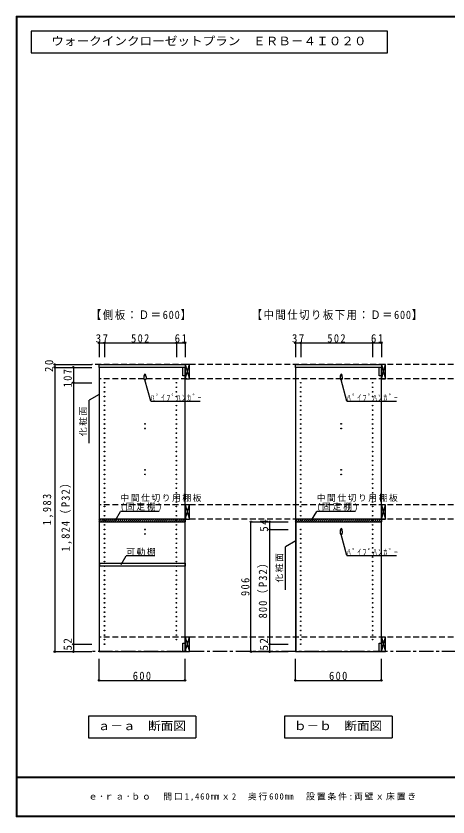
# Model space of a CAD drawing. Units: millimetres at full size, sheet at 1:20. Extents: x -8210 to 8210, y -2932 to 2722.
# Drawn here: x 410 to 3425, y -2864 to 2722 of the extents above; entities that cross this region are included whole.
import ezdxf
from ezdxf.enums import TextEntityAlignment as Align

# ---------------------------------------------------------------- set-up
doc = ezdxf.new("R2010")
doc.units = ezdxf.units.MM
doc.header["$LTSCALE"] = 20
doc.header["$PDMODE"] = 32
doc.header["$PDSIZE"] = 10
doc.linetypes.add('CHAIN1', pattern=[8, 5, -1, 1, -1])
doc.linetypes.add('DASHED2', pattern=[3, 2, -1])
for name, color, linetype in [('0-2_本体', 2, 'Continuous'), ('0-3_固定棚', 2, 'Continuous'), ('0-4_可動棚', 3, 'Continuous'), ('0-5', 4, 'Continuous'), ('0-6_ﾊﾟｲﾌﾟﾊﾝｶﾞｰ', 7, 'Continuous'), ('0-7_桟木・巾木', 2, 'Continuous'), ('0-8_引き出し', 3, 'Continuous'), ('0-A_文字', 7, 'Continuous'), ('0-B_寸法', 7, 'Continuous'), ('0-C_ハッチ', 4, 'Continuous'), ('F-1_枠', 6, 'Continuous'), ('F-A_文字', 7, 'Continuous')]:
    doc.layers.add(name, color=color, linetype=linetype)
doc.styles.add('ＭＳ ゴシック', font='')
doc.styles.get('ＭＳ ゴシック').set_extended_font_data('MS Gothic')

msp = doc.modelspace()

# ---------------------------------------------------------------- linework, layer by layer
at = {"layer": '0-2_本体'}
for p, q in [((990.33, 291.73), (1590.33, 291.73)), ((990.33, 271.73), (990.33, 291.73)), ((1590.33, 291.73), (1590.33, 271.73)), ((2360.33, 291.73), (2960.33, 291.73)), ((2360.33, 271.73), (2360.33, 291.73)), ((2960.33, 291.73), (2960.33, 271.73)), ((1590.33, 271.73), (990.33, 271.73)), ((2960.33, 271.73), (2360.33, 271.73))]:
    msp.add_line(p, q, dxfattribs=at)
at = {"layer": '0-3_固定棚'}
for p, q in [((990.33, -785.27), (1590.33, -785.27)), ((990.33, -785.27), (990.33, -805.27)), ((990.33, -805.27), (1590.33, -805.27)), ((1590.33, -785.27), (1590.33, -805.27)), ((2360.33, -785.27), (2960.33, -785.27)), ((2360.33, -785.27), (2360.33, -805.27)), ((2360.33, -805.27), (2960.33, -805.27)), ((2960.33, -785.27), (2960.33, -805.27))]:
    msp.add_line(p, q, dxfattribs=at)
at = {"layer": '0-4_可動棚', "color": 2}
for p, q in [((995.33, -1094.77), (1590.33, -1094.77)), ((1590.33, -1094.77), (1590.33, -1114.77))]:
    msp.add_line(p, q, dxfattribs=at)
msp.add_lwpolyline([(1590.33, -1114.77), (995.33, -1114.77), (995.33, -1094.77)], dxfattribs=at)
at = {"layer": '0-5', "color": 3}
for p, q in [((1590.33, 271.73), (990.33, 271.73)), ((990.33, 271.73), (990.33, -1711.27)), ((1590.33, -1711.27), (1590.33, 271.73)), ((2960.33, 271.73), (2360.33, 271.73)), ((2360.33, 271.73), (2360.33, -1711.27)), ((2960.33, -1711.27), (2960.33, 271.73)), ((990.33, -1711.27), (1590.33, -1711.27)), ((2360.33, -1711.27), (2960.33, -1711.27))]:
    msp.add_line(p, q, dxfattribs=at)
at = {"layer": '0-5'}
for centre in [(1310.33, 218.23), (1310.33, 186.23), (2680.33, 218.23), (2680.33, 186.23), (1027.33, 164.73), (1027.33, 132.73), (1529.33, 164.73), (1529.33, 132.73), (2397.33, 164.73), (2397.33, 132.73), (2899.33, 164.73), (2899.33, 132.73), (1027.33, 100.73), (1027.33, 68.73), (1529.33, 100.73), (1529.33, 68.73), (2397.33, 100.73), (2397.33, 68.73), (2899.33, 100.73), (2899.33, 68.73), (1027.33, 36.73), (1027.33, 4.73), (1529.33, 36.73), (1529.33, 4.73), (2397.33, 36.73), (2397.33, 4.73), (2899.33, 36.73), (2899.33, 4.73), (1027.33, -27.27), (1529.33, -27.27), (2397.33, -27.27), (2899.33, -27.27), (1027.33, -59.27), (1027.33, -91.27), (1529.33, -59.27), (1529.33, -91.27), (2397.33, -59.27), (2397.33, -91.27), (2899.33, -59.27), (2899.33, -91.27), (1027.33, -123.27), (1027.33, -155.27), (1310.33, -122.77), (1310.33, -154.77), (1529.33, -123.27), (1529.33, -155.27), (2397.33, -123.27), (2397.33, -155.27), (2680.33, -122.77), (2680.33, -154.77), (2899.33, -123.27), (2899.33, -155.27), (1027.33, -187.27), (1027.33, -219.27), (1529.33, -187.27), (1529.33, -219.27), (2397.33, -187.27), (2397.33, -219.27), (2899.33, -187.27), (2899.33, -219.27), (1027.33, -251.27), (1529.33, -251.27), (2397.33, -251.27), (2899.33, -251.27), (1027.33, -283.27), (1027.33, -315.27), (1529.33, -283.27), (1529.33, -315.27), (2397.33, -283.27), (2397.33, -315.27), (2899.33, -283.27), (2899.33, -315.27), (1027.33, -347.27), (1027.33, -379.27), (1529.33, -347.27), (1529.33, -379.27), (2397.33, -347.27), (2397.33, -379.27), (2899.33, -347.27), (2899.33, -379.27), (1027.33, -411.27), (1027.33, -443.27), (1310.33, -442.77), (1529.33, -411.27), (1529.33, -443.27), (2397.33, -411.27), (2397.33, -443.27), (2680.33, -442.77), (2899.33, -411.27), (2899.33, -443.27), (1027.33, -475.27), (1310.33, -474.77), (1529.33, -475.27), (2397.33, -475.27), (2680.33, -474.77), (2899.33, -475.27), (1027.33, -507.27), (1027.33, -539.27), (1529.33, -507.27), (1529.33, -539.27), (2397.33, -507.27), (2397.33, -539.27), (2899.33, -507.27), (2899.33, -539.27), (1027.33, -571.27), (1027.33, -603.27), (1529.33, -571.27), (1529.33, -603.27), (2397.33, -571.27), (2397.33, -603.27), (2899.33, -571.27), (2899.33, -603.27), (1027.33, -635.27), (1027.33, -667.27), (1529.33, -635.27), (1529.33, -667.27), (2397.33, -635.27), (2397.33, -667.27), (2899.33, -635.27), (2899.33, -667.27), (1027.33, -699.27), (1529.33, -699.27), (2397.33, -699.27), (2899.33, -699.27), (1027.33, -731.27), (1027.33, -763.27), (1529.33, -731.27), (1529.33, -763.27), (2397.33, -731.27), (2397.33, -763.27), (2899.33, -731.27), (2899.33, -763.27), (1027.33, -795.27), (1027.33, -827.27), (1529.33, -795.27), (1529.33, -827.27), (2397.33, -795.27), (2899.33, -795.27), (2899.33, -827.27), (1027.33, -859.27), (1027.33, -891.27), (1310.33, -858.77), (1310.33, -890.77), (1529.33, -859.27), (1529.33, -891.27), (2397.33, -859.27), (2397.33, -891.27), (2680.33, -858.77), (2680.33, -890.77), (2899.33, -859.27), (2899.33, -891.27), (1027.33, -923.27), (1529.33, -923.27), (2397.33, -923.27), (2899.33, -923.27), (1027.33, -955.27), (1027.33, -987.27), (1529.33, -955.27), (1529.33, -987.27), (2397.33, -955.27), (2397.33, -987.27), (2899.33, -955.27), (2899.33, -987.27), (1027.33, -1019.27), (1027.33, -1051.27), (1529.33, -1019.27), (1529.33, -1051.27), (2397.33, -1019.27), (2397.33, -1051.27), (2899.33, -1019.27), (2899.33, -1051.27), (1027.33, -1083.27), (1027.33, -1115.27), (1529.33, -1083.27), (1529.33, -1115.27), (2397.33, -1083.27), (2397.33, -1115.27), (2899.33, -1083.27), (2899.33, -1115.27), (1027.33, -1147.27), (1529.33, -1147.27), (2397.33, -1147.27), (2899.33, -1147.27), (1027.33, -1179.27), (1027.33, -1211.27), (1529.33, -1179.27), (1529.33, -1211.27), (2397.33, -1179.27), (2397.33, -1211.27), (2899.33, -1179.27), (2899.33, -1211.27), (1027.33, -1243.27), (1027.33, -1275.27), (1529.33, -1243.27), (1529.33, -1275.27), (2397.33, -1243.27), (2397.33, -1275.27), (2899.33, -1243.27), (2899.33, -1275.27), (1027.33, -1307.27), (1027.33, -1339.27), (1529.33, -1307.27), (1529.33, -1339.27), (2397.33, -1307.27), (2397.33, -1339.27), (2899.33, -1307.27), (2899.33, -1339.27), (1027.33, -1371.27), (1529.33, -1371.27), (2397.33, -1371.27), (2899.33, -1371.27), (1027.33, -1403.27), (1027.33, -1435.27), (1529.33, -1403.27), (1529.33, -1435.27), (2397.33, -1403.27), (2397.33, -1435.27), (2899.33, -1403.27), (2899.33, -1435.27), (1027.33, -1467.27), (1027.33, -1499.27), (1529.33, -1467.27), (1529.33, -1499.27), (2397.33, -1467.27), (2397.33, -1499.27), (2899.33, -1467.27), (2899.33, -1499.27), (1027.33, -1531.27), (1027.33, -1563.27), (1529.33, -1531.27), (1529.33, -1563.27), (2397.33, -1531.27), (2397.33, -1563.27), (2899.33, -1531.27), (2899.33, -1563.27), (1027.33, -1595.27), (1529.33, -1595.27), (2397.33, -1595.27), (2899.33, -1595.27), (1027.33, -1627.27), (1027.33, -1659.27), (1529.33, -1627.27), (2397.33, -1627.27), (2397.33, -1659.27), (2899.33, -1627.27)]:
    msp.add_circle(centre, 2.5, dxfattribs=at)
at = {"layer": '0-6_ﾊﾟｲﾌﾟﾊﾝｶﾞｰ', "color": 2}
for p, q in [((1302.83, 206.23), (1302.83, 191.23)), ((1317.83, 206.23), (1317.83, 191.23)), ((2672.83, 206.23), (2672.83, 191.23)), ((2687.83, 206.23), (2687.83, 191.23)), ((2672.83, -870.77), (2672.83, -885.77)), ((2687.83, -870.77), (2687.83, -885.77))]:
    msp.add_line(p, q, dxfattribs=at)
at = {"layer": '0-6_ﾊﾟｲﾌﾟﾊﾝｶﾞｰ'}
for centre, radius, start, end in [((1310.33, 218.23), 5.5, 0, 180), ((2680.33, 218.23), 5.5, 0, 180), ((1348.94, 204.72), 46.13, 162.96035, 178.115), ((1271.73, 204.72), 46.13, 1.885, 17.03965), ((2718.94, 204.72), 46.13, 162.96035, 178.115), ((2641.73, 204.72), 46.13, 1.885, 17.03965), ((2718.94, -872.28), 46.13, 162.96035, 178.115), ((2680.33, -858.77), 5.5, 0, 180), ((2641.73, -872.28), 46.13, 1.885, 17.03965)]:
    msp.add_arc(centre, radius, start, end, dxfattribs=at)
at = {"layer": '0-6_ﾊﾟｲﾌﾟﾊﾝｶﾞｰ', "color": 2}
for centre, start, end in [((1310.33, 206.23), 0, 180), ((1310.33, 191.23), 180, 0), ((2680.33, 206.23), 0, 180), ((2680.33, 191.23), 180, 0), ((2680.33, -870.77), 0, 180), ((2680.33, -885.77), 180, 0)]:
    msp.add_arc(centre, 7.5, start, end, dxfattribs=at)
at = {"layer": '0-7_桟木・巾木'}
for p, q in [((1575.33, 211.73), (1575.33, 271.73)), ((1590.33, 271.73), (1575.33, 271.73)), ((1590.33, 271.73), (1590.33, 230.73)), ((2945.33, 211.73), (2945.33, 271.73)), ((2960.33, 271.73), (2945.33, 271.73)), ((2960.33, 271.73), (2960.33, 230.73)), ((1578.84, 211.73), (1575.33, 211.73)), ((1590.33, 211.73), (1578.84, 211.73)), ((2948.84, 211.73), (2945.33, 211.73)), ((2960.33, 211.73), (2948.84, 211.73)), ((1575.33, -1711.27), (1575.33, -1651.27)), ((2945.33, -1711.27), (2945.33, -1651.27)), ((1590.33, -1711.27), (1575.33, -1711.27)), ((2960.33, -1711.27), (2945.33, -1711.27))]:
    msp.add_line(p, q, dxfattribs=at)
for points in [[(1575.33, -1651.27), (1590.33, -1651.27), (1590.33, -1711.27)], [(2945.33, -1651.27), (2960.33, -1651.27), (2960.33, -1711.27)]]:
    msp.add_lwpolyline(points, dxfattribs=at)
at = {"layer": '0-8_引き出し', "color": 7}
for p, q in [((1590.33, 291.73), (1620.33, 191.73)), ((1590.33, 191.73), (1620.33, 291.73)), ((2960.33, 291.73), (2990.33, 191.73)), ((2960.33, 191.73), (2990.33, 291.73)), ((1590.33, -788.27), (1620.33, -688.27)), ((1590.33, -688.27), (1620.33, -788.27)), ((2960.33, -788.27), (2990.33, -688.27)), ((2960.33, -688.27), (2990.33, -788.27)), ((1590.33, -1611.27), (1620.33, -1711.27)), ((1590.33, -1711.27), (1620.33, -1611.27)), ((2960.33, -1611.27), (2990.33, -1711.27)), ((2960.33, -1711.27), (2990.33, -1611.27))]:
    msp.add_line(p, q, dxfattribs=at)
at = {"layer": '0-8_引き出し'}
for p, q in [((1590.33, -688.27), (1590.33, -788.27)), ((1620.33, -688.27), (1590.33, -688.27)), ((1620.33, -788.27), (1620.33, -688.27)), ((2960.33, -688.27), (2960.33, -788.27)), ((2990.33, -688.27), (2960.33, -688.27)), ((2990.33, -788.27), (2990.33, -688.27)), ((1590.33, -788.27), (1620.33, -788.27)), ((2960.33, -788.27), (2990.33, -788.27))]:
    msp.add_line(p, q, dxfattribs=at)
for points in [[(1620.33, 191.73), (1620.33, 291.73), (1590.33, 291.73), (1590.33, 191.73)], [(2990.33, 191.73), (2990.33, 291.73), (2960.33, 291.73), (2960.33, 191.73)], [(1620.33, -1711.27), (1620.33, -1611.27), (1590.33, -1611.27), (1590.33, -1711.27)], [(2990.33, -1711.27), (2990.33, -1611.27), (2960.33, -1611.27), (2960.33, -1711.27)]]:
    msp.add_lwpolyline(points, close=True, dxfattribs=at)
at = {"layer": '0-A_文字'}
for p, q in [((516.67, 2615.63), (516.67, 2465.63)), ((3003.52, 2615.63), (516.67, 2615.63)), ((3003.52, 2465.63), (3003.52, 2615.63)), ((516.67, 2465.63), (3003.52, 2465.63)), ((1350.07, 35.43), (1310.33, 183.73)), ((2720.07, 35.43), (2680.33, 183.73)), ((990.33, 82.66), (920.33, 42.25)), ((920.33, -257.75), (920.33, 42.25)), ((1350.07, 35.43), (1695.07, 35.43)), ((2720.07, 35.43), (3065.07, 35.43)), ((1103.8, -794.33), (1138.81, -733.68)), ((1410.2, -733.68), (1138.81, -733.68)), ((2473.8, -794.33), (2508.81, -733.68)), ((2780.2, -733.68), (2508.81, -733.68)), ((2720.07, -1041.57), (2680.33, -893.27)), ((2362.33, -937.69), (2290.33, -979.26)), ((2290.33, -1279.26), (2290.33, -979.26)), ((1144.17, -1103.83), (1179.19, -1043.18)), ((1379.19, -1043.18), (1179.19, -1043.18)), ((2720.07, -1041.57), (3065.07, -1041.57)), ((915.33, -2161.27), (915.33, -2311.27)), ((1665.33, -2161.27), (915.33, -2161.27)), ((1665.33, -2161.27), (1665.33, -2311.27)), ((3035.33, -2161.27), (3035.33, -2311.27)), ((915.33, -2311.27), (1665.33, -2311.27)), ((2285.33, -2311.27), (3035.33, -2311.27))]:
    msp.add_line(p, q, dxfattribs=at)
at = {"layer": '0-A_文字', "linetype": 'CHAIN1'}
msp.add_line((7483.33, -1711.27), (940.33, -1711.27), dxfattribs=at)
at = {"layer": '0-A_文字'}
msp.add_lwpolyline([(3035.33, -2161.27), (2285.33, -2161.27), (2285.33, -2311.27)], dxfattribs=at)
at = {"layer": '0-B_寸法', "color": 4}
for p, q in [((990.33, 442.73), (1590.33, 442.73)), ((990.33, 442.73), (990.33, 342.73)), ((1027.33, 442.73), (1027.33, 342.73)), ((1529.33, 442.73), (1529.33, 342.73)), ((1590.33, 442.73), (1590.33, 342.73)), ((2360.33, 442.73), (2960.33, 442.73)), ((2360.33, 442.73), (2360.33, 342.73)), ((2397.33, 442.73), (2397.33, 342.73)), ((2899.33, 442.73), (2899.33, 342.73)), ((2960.33, 442.73), (2960.33, 342.73)), ((680.33, 291.73), (680.33, 271.73)), ((680.33, 291.73), (940.33, 291.73)), ((680.33, 271.73), (940.33, 271.73)), ((680.33, 271.73), (680.33, -1711.27)), ((810.33, 271.73), (810.33, 164.73)), ((810.33, 271.73), (940.33, 271.73)), ((810.33, 164.73), (810.33, -1659.27)), ((810.33, 164.73), (940.33, 164.73)), ((2050.33, -1711.27), (2050.33, -805.27)), ((2050.33, -805.27), (2310.33, -805.27)), ((2180.33, -805.27), (2180.33, -859.27)), ((2180.33, -805.27), (2310.33, -805.27)), ((2180.33, -859.27), (2180.33, -1659.27)), ((2180.33, -859.27), (2310.33, -859.27)), ((810.33, -1659.27), (810.33, -1711.27)), ((810.33, -1659.27), (940.33, -1659.27)), ((2180.33, -1659.27), (2180.33, -1711.27)), ((2180.33, -1659.27), (2310.33, -1659.27)), ((680.33, -1711.27), (940.33, -1711.27)), ((810.33, -1711.27), (940.33, -1711.27)), ((2050.33, -1711.27), (2310.33, -1711.27)), ((2180.33, -1711.27), (2310.33, -1711.27)), ((990.33, -1911.27), (990.33, -1761.27)), ((1590.33, -1911.27), (1590.33, -1761.27)), ((2360.33, -1911.27), (2360.33, -1761.27)), ((2960.33, -1911.27), (2960.33, -1761.27)), ((990.33, -1911.27), (1590.33, -1911.27)), ((2360.33, -1911.27), (2960.33, -1911.27))]:
    msp.add_line(p, q, dxfattribs=at)
at = {"layer": '0-B_寸法', "color": 4, "linetype": 'DASHED2'}
for p, q in [((7483.33, 291.73), (940.33, 291.73)), ((7483.33, 191.73), (990.33, 191.73)), ((7483.33, -688.27), (990.33, -688.27)), ((7483.33, -788.27), (990.33, -788.27)), ((7483.33, -1611.27), (990.33, -1611.27))]:
    msp.add_line(p, q, dxfattribs=at)
at = {"layer": '0-B_寸法'}
for p in [(990.33, 442.73), (1027.33, 442.73), (1529.33, 442.73), (1590.33, 442.73), (2360.33, 442.73), (2397.33, 442.73), (2899.33, 442.73), (2960.33, 442.73), (680.33, 291.73), (680.33, 271.73), (810.33, 271.73), (810.33, 164.73), (2050.33, -805.27), (2180.33, -805.27), (2180.33, -859.27), (810.33, -1659.27), (2180.33, -1659.27), (680.33, -1711.27), (810.33, -1711.27), (2050.33, -1711.27), (2180.33, -1711.27), (990.33, -1911.27), (1590.33, -1911.27), (2360.33, -1911.27), (2960.33, -1911.27)]:
    msp.add_point(p, dxfattribs=at)
at = {"layer": '0-C_ハッチ'}
for p, q in [((990.33, -802.79), (1007.86, -785.27)), ((990.33, -788.65), (993.72, -785.27)), ((1002, -805.27), (1022, -785.27)), ((1016.14, -805.27), (1036.14, -785.27)), ((1030.29, -805.27), (1050.29, -785.27)), ((1044.43, -805.27), (1064.43, -785.27)), ((1058.57, -805.27), (1078.57, -785.27)), ((1072.71, -805.27), (1092.71, -785.27)), ((1086.85, -805.27), (1106.85, -785.27)), ((1101, -805.27), (1121, -785.27)), ((1115.14, -805.27), (1135.14, -785.27)), ((1129.28, -805.27), (1149.28, -785.27)), ((1143.42, -805.27), (1163.42, -785.27)), ((1157.57, -805.27), (1177.57, -785.27)), ((1171.71, -805.27), (1191.71, -785.27)), ((1185.85, -805.27), (1205.85, -785.27)), ((1199.99, -805.27), (1219.99, -785.27)), ((1214.13, -805.27), (1234.13, -785.27)), ((1228.28, -805.27), (1248.28, -785.27)), ((1242.42, -805.27), (1262.42, -785.27)), ((1256.56, -805.27), (1276.56, -785.27)), ((1270.7, -805.27), (1290.7, -785.27)), ((1284.84, -805.27), (1304.84, -785.27)), ((1298.99, -805.27), (1318.99, -785.27)), ((1313.13, -805.27), (1333.13, -785.27)), ((1327.27, -805.27), (1347.27, -785.27)), ((1341.41, -805.27), (1361.41, -785.27)), ((1355.56, -805.27), (1375.56, -785.27)), ((1369.7, -805.27), (1389.7, -785.27)), ((1383.84, -805.27), (1403.84, -785.27)), ((1397.98, -805.27), (1417.98, -785.27)), ((1412.12, -805.27), (1432.12, -785.27)), ((1426.27, -805.27), (1446.27, -785.27)), ((1440.41, -805.27), (1460.41, -785.27)), ((1454.55, -805.27), (1474.55, -785.27)), ((1468.69, -805.27), (1488.69, -785.27)), ((1482.83, -805.27), (1502.83, -785.27)), ((1496.98, -805.27), (1516.98, -785.27)), ((1511.12, -805.27), (1531.12, -785.27)), ((1525.26, -805.27), (1545.26, -785.27)), ((1539.4, -805.27), (1559.4, -785.27)), ((1553.54, -805.27), (1573.54, -785.27)), ((1567.69, -805.27), (1587.69, -785.27)), ((1581.83, -805.27), (1590.33, -796.76)), ((2360.33, -802.79), (2377.86, -785.27)), ((2360.33, -788.65), (2363.72, -785.27)), ((2372, -805.27), (2392, -785.27)), ((2386.14, -805.27), (2406.14, -785.27)), ((2400.29, -805.27), (2420.29, -785.27)), ((2414.43, -805.27), (2434.43, -785.27)), ((2428.57, -805.27), (2448.57, -785.27)), ((2442.71, -805.27), (2462.71, -785.27)), ((2456.85, -805.27), (2476.85, -785.27)), ((2471, -805.27), (2491, -785.27)), ((2485.14, -805.27), (2505.14, -785.27)), ((2499.28, -805.27), (2519.28, -785.27)), ((2513.42, -805.27), (2533.42, -785.27)), ((2527.57, -805.27), (2547.57, -785.27)), ((2541.71, -805.27), (2561.71, -785.27)), ((2555.85, -805.27), (2575.85, -785.27)), ((2569.99, -805.27), (2589.99, -785.27)), ((2584.13, -805.27), (2604.13, -785.27)), ((2598.28, -805.27), (2618.28, -785.27)), ((2612.42, -805.27), (2632.42, -785.27)), ((2626.56, -805.27), (2646.56, -785.27)), ((2640.7, -805.27), (2660.7, -785.27)), ((2654.84, -805.27), (2674.84, -785.27)), ((2668.99, -805.27), (2688.99, -785.27)), ((2683.13, -805.27), (2703.13, -785.27)), ((2697.27, -805.27), (2717.27, -785.27)), ((2711.41, -805.27), (2731.41, -785.27)), ((2725.56, -805.27), (2745.56, -785.27)), ((2739.7, -805.27), (2759.7, -785.27)), ((2753.84, -805.27), (2773.84, -785.27)), ((2767.98, -805.27), (2787.98, -785.27)), ((2782.12, -805.27), (2802.12, -785.27)), ((2796.27, -805.27), (2816.27, -785.27)), ((2810.41, -805.27), (2830.41, -785.27)), ((2824.55, -805.27), (2844.55, -785.27)), ((2838.69, -805.27), (2858.69, -785.27)), ((2852.83, -805.27), (2872.83, -785.27)), ((2866.98, -805.27), (2886.98, -785.27)), ((2881.12, -805.27), (2901.12, -785.27)), ((2895.26, -805.27), (2915.26, -785.27)), ((2909.4, -805.27), (2929.4, -785.27)), ((2923.54, -805.27), (2943.54, -785.27)), ((2937.69, -805.27), (2957.69, -785.27)), ((2951.83, -805.27), (2960.33, -796.76))]:
    msp.add_line(p, q, dxfattribs=at)
at = {"layer": '0-C_ハッチ', "color": 2}
msp.add_line((2362.33, -805.27), (2362.33, -1711.27), dxfattribs=at)
at = {"layer": 'F-1_枠'}
for p, q in [((410, 2722.29), (410, -2864.37)), ((410, 2722.29), (8210, 2722.29)), ((410, 2718.96), (8210, 2718.96)), ((410, 2715.63), (8210, 2715.63)), ((413.33, 2722.29), (413.33, -2864.37)), ((416.67, 2722.29), (416.67, -2864.37)), ((8210, -2587.71), (410, -2587.71)), ((8210, -2591.04), (410, -2591.04)), ((8210, -2857.71), (410, -2857.71)), ((8210, -2861.04), (410, -2861.04)), ((8210, -2864.37), (410, -2864.37))]:
    msp.add_line(p, q, dxfattribs=at)

# ---------------------------------------------------------------- texts
at = {"layer": '0-A_文字', "style": 'ＭＳ ゴシック', "width": 1.1}
for s, p in [('ウォークインクローゼットプラン\u3000ＥＲＢ－４Ｉ０２０', (656.67, 2500.63)), ('ａ－ａ\u3000断面図', (980.33, -2276.27)), ('ｂ－ｂ\u3000断面図', (2350.33, -2276.27))]:
    msp.add_text(s, height=58.65, dxfattribs=at).set_placement(p, align=Align.BOTTOM_LEFT)
at = {"layer": '0-A_文字', "attachment_point": 7, "style": 'ＭＳ ゴシック'}
for s, insert, char_height in [('\\T1.16;\\W0.9;【側板：Ｄ＝600】', (932.83, 601.73), 58.65), ('\\T1.15;\\W0.9;【中間仕切り板下用：Ｄ＝600】', (2055.33, 601.73), 58.65), ('\\T1.39;\\W0.85;ﾊﾟｲﾌﾟﾊﾝｶﾞｰ', (1350.07, 35.43), 43.99), ('\\T1.39;\\W0.85;ﾊﾟｲﾌﾟﾊﾝｶﾞｰ', (2720.07, 35.43), 43.99), ('\\T1.17;中間仕切り用棚板', (1138.81, -666.12), 43.99), ('\\T1.17;中間仕切り用棚板', (2508.81, -666.12), 43.99), ('\\T1.21;(固定棚)', (1138.81, -733.68), 43.99), ('\\T1.21;(固定棚)', (2508.81, -733.68), 43.99), ('\\T1.17;可動棚', (1179.19, -1043.18), 43.99), ('\\T1.39;\\W0.85;ﾊﾟｲﾌﾟﾊﾝｶﾞｰ', (2720.07, -1041.57), 43.99)]:
    msp.add_mtext(s, dxfattribs=dict(at, insert=insert, char_height=char_height))
at = {"layer": '0-A_文字', "char_height": 43.99, "attachment_point": 7, "rotation": 90, "style": 'ＭＳ ゴシック'}
for insert in [(905.33, -207.75), (2275.33, -1229.26)]:
    msp.add_mtext('\\T1.17;化粧面', dxfattribs=dict(at, insert=insert))
at = {"layer": '0-B_寸法', "char_height": 58.65, "attachment_point": 7, "style": 'ＭＳ ゴシック'}
for s, insert in [('\\T1.27;\\W0.95;37', (966.33, 443.94)), ('\\T1.27;\\W0.9;502', (1213.33, 443.94)), ('\\T1.27;\\W0.95;61', (1517.33, 443.94)), ('\\T1.27;\\W0.95;37', (2336.33, 443.94)), ('\\T1.27;\\W0.9;502', (2583.33, 443.94)), ('\\T1.27;\\W0.95;61', (2887.33, 443.94)), ('\\T1.27;\\W0.9;600', (1225.33, -1910.06)), ('\\T1.27;\\W0.9;600', (2595.33, -1910.06))]:
    msp.add_mtext(s, dxfattribs=dict(at, insert=insert))
at = {"layer": '0-B_寸法', "char_height": 58.65, "attachment_point": 7, "rotation": 90, "style": 'ＭＳ ゴシック'}
for s, insert in [('\\T1.27;\\W0.95;20', (670.33, 239.23)), ('\\T1.27;\\W0.9;107', (800.33, 132.44)), ('\\T1.23;\\W0.9;1,824（P32）', (800.33, -1012.27)), ('\\T1.28;\\W0.9;1,983', (670.33, -829.77)), ('\\T1.27;\\W0.95;54', (2170.33, -874.77)), ('\\T1.22;\\W0.9;800（P32）', (2170.33, -1479.27)), ('\\T1.27;\\W0.9;906', (2040.33, -1323.27)), ('\\T1.27;\\W0.95;52', (800.33, -1703)), ('\\T1.27;\\W0.95;52', (2170.33, -1703))]:
    msp.add_mtext(s, dxfattribs=dict(at, insert=insert))
at = {"layer": 'F-A_文字', "insert": (916.67, -2754.37), "char_height": 43.99, "attachment_point": 7, "style": 'ＭＳ ゴシック'}
msp.add_mtext('\\T1.21;ｅ･ｒａ･ｂｏ\u3000間口1,460㎜ｘ2\u3000奥行600㎜\u3000設置条件:両壁ｘ床置き', dxfattribs=at)

doc.saveas('drawing.dxf')
